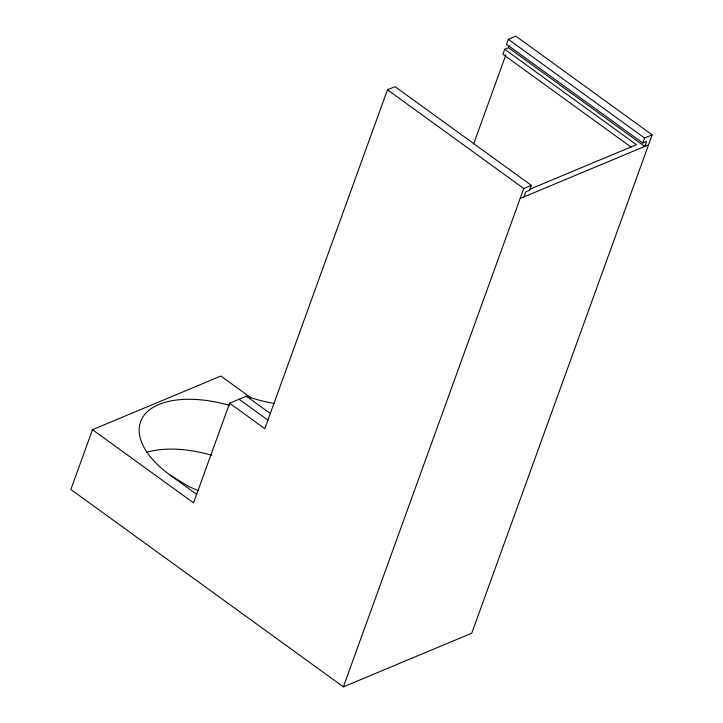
<?xml version="1.0" encoding="UTF-8"?>
<svg xmlns="http://www.w3.org/2000/svg" width="723" height="723" viewBox="0 0 723 723"><rect width="100%" height="100%" fill="white"/><g stroke="black" fill="none" stroke-linecap="round" stroke-linejoin="round"><path stroke-width="1.08" d="M250.926 397.786L220.877 376.032L92.499 429.679L70.854 489.48L343.371 686.85L471.748 633.203L652.146 134.858L515.851 36.15L508.305 39.304L506.498 44.293L642.792 143L646.57 141.419L644.762 146.407L508.468 47.691L504.699 49.272L502.892 54.252L630.98 147.022M274.288 403.47A89.562 45.992 19.9 0 1 246.407 396.186L229.634 403.199L193.547 502.865L92.499 429.679M523.94 196.891L525.738 191.911L529.516 190.33L531.324 185.35L395.029 86.643L387.474 89.797L264.808 428.676L229.634 403.199M473.601 144.013L505.901 54.803M508.468 47.691L509.191 45.703M343.371 686.85L523.768 188.504L531.324 185.35M642.792 143L644.591 138.012L652.146 134.858M529.408 189.417L636.448 144.69L504.699 49.272M520.162 198.473L648.54 144.826M198.12 490.583L188.965 486.633L170.05 475.065A89.562 45.992 19.9 0 1 145.115 414.017A89.562 45.992 19.9 0 1 229.751 405.449M508.305 39.304L644.591 138.012M387.474 89.797L523.768 188.504M246.407 396.186L270.754 413.827M239.069 399.25L267.935 420.153M170.05 475.065L196.584 494.279M146.561 452.3A89.562 45.992 19.9 0 1 211.703 455.282"/></g></svg>
